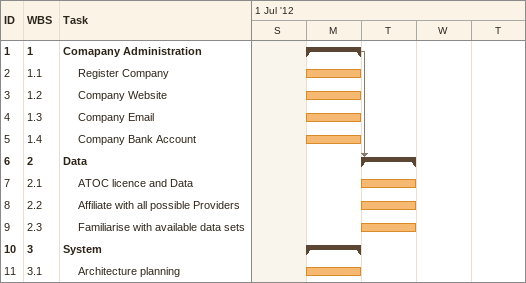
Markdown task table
| ID | WBS | Task | Start | Finish | Predecessors |
|---|---|---|---|---|---|
| 1 | 1 | **Comapany Administration** | 2012-07-02 | 2012-07-02 |  |
| 2 | 1.1 | Register Company | 2012-07-02 | 2012-07-02 |  |
| 3 | 1.2 | Company Website | 2012-07-02 | 2012-07-02 |  |
| 4 | 1.3 | Company Email | 2012-07-02 | 2012-07-02 |  |
| 5 | 1.4 | Company Bank Account | 2012-07-02 | 2012-07-02 |  |
| 6 | 2 | **Data** | 2012-07-03 | 2012-07-03 | 1 |
| 7 | 2.1 | ATOC licence and Data | 2012-07-03 | 2012-07-03 |  |
| 8 | 2.2 | Affiliate with all possible Providers | 2012-07-03 | 2012-07-03 |  |
| 9 | 2.3 | Familiarise with available data sets | 2012-07-03 | 2012-07-03 |  |
| 10 | 3 | **System** | 2012-07-02 | 2012-07-02 |  |
| 11 | 3.1 | Architecture planning | 2012-07-02 | 2012-07-02 |  |
